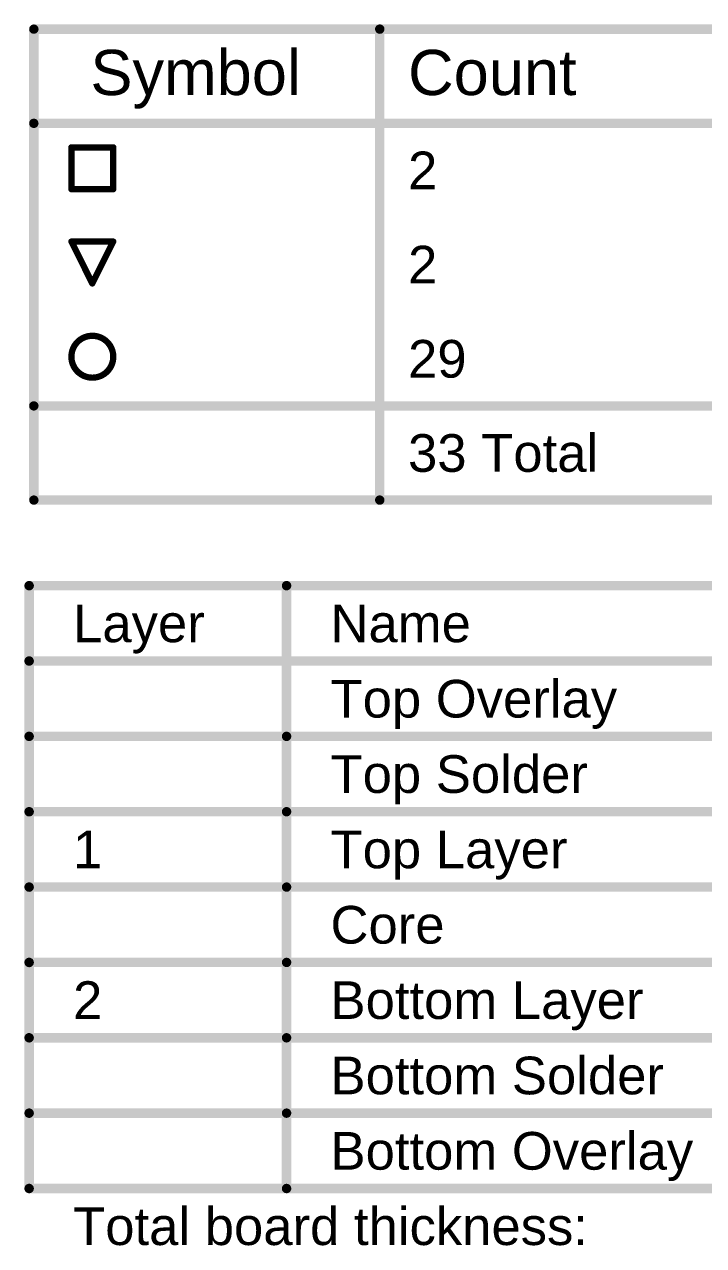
# Model space of a CAD drawing. Header units: inches. Extents: x 0 to 13.7, y 0 to 1.9.
# Drawn here: x 0.903 to 1.985, y 0.003 to 1.948 of the extents above; entities that cross this region are included whole.
import ezdxf

# ---------------------------------------------------------------- set-up
doc = ezdxf.new("R2010")
doc.units = ezdxf.units.IN
doc.header["$MEASUREMENT"] = 0
doc.layers.add('Drill Drawing', color=1, linetype='Continuous')
doc.layers.add('Fabrication', color=76, linetype='Continuous')
doc.styles.add('Arial', font='', dxfattribs={"height": 0.2})
doc.styles.get('Arial').set_extended_font_data('Arial')

msp = doc.modelspace()

# ---------------------------------------------------------------- linework, layer by layer
at = {"layer": 'Drill Drawing'}
for points in [[(0.918, 1.9403, 0.015, 0.015, 0), (13.7224, 1.9403, 0.015, 0.015, 0)], [(0.918, 1.1903, 0.015, 0.015, 0), (0.918, 1.9403, 0.015, 0.015, 0)], [(1.4689, 1.1903, 0.015, 0.015, 0), (1.4689, 1.9403, 0.015, 0.015, 0)], [(0.918, 1.7903, 0.015, 0.015, 0), (13.7224, 1.7903, 0.015, 0.015, 0)], [(0.9778, 1.752, 0.01, 0.01, 0), (1.0445, 1.752, 0.01, 0.01, 0)], [(0.9778, 1.6853, 0.01, 0.01, 0), (0.9778, 1.752, 0.01, 0.01, 0)], [(1.0445, 1.6853, 0.01, 0.01, 0), (1.0445, 1.752, 0.01, 0.01, 0)], [(0.9778, 1.6853, 0.01, 0.01, 0), (1.0445, 1.6853, 0.01, 0.01, 0)], [(0.9778, 1.602, 0.01, 0.01, 0), (1.0445, 1.602, 0.01, 0.01, 0)], [(0.9778, 1.602, 0.01, 0.01, 0), (1.0111, 1.5353, 0.01, 0.01, 0)], [(1.0111, 1.5353, 0.01, 0.01, 0), (1.0445, 1.602, 0.01, 0.01, 0)], [(0.918, 1.3403, 0.015, 0.015, 0), (13.7224, 1.3403, 0.015, 0.015, 0)], [(0.918, 1.1903, 0.015, 0.015, 0), (13.7224, 1.1903, 0.015, 0.015, 0)]]:
    msp.add_lwpolyline(points, format="xyseb", dxfattribs=at)
for points in [[(0.9143, 1.9403, 0.0075, 0.0075, 1), (0.9217, 1.9403, 0.0075, 0.0075, 1)], [(0.9143, 1.9403, 0.0075, 0.0075, 1), (0.9217, 1.9403, 0.0075, 0.0075, 1)], [(1.4651, 1.9403, 0.0075, 0.0075, 1), (1.4726, 1.9403, 0.0075, 0.0075, 1)], [(0.9143, 1.7903, 0.0075, 0.0075, 1), (0.9217, 1.7903, 0.0075, 0.0075, 1)], [(0.9753, 1.752, 0.005, 0.005, 1), (0.9803, 1.752, 0.005, 0.005, 1)], [(0.9753, 1.752, 0.005, 0.005, 1), (0.9803, 1.752, 0.005, 0.005, 1)], [(1.042, 1.752, 0.005, 0.005, 1), (1.047, 1.752, 0.005, 0.005, 1)], [(1.042, 1.752, 0.005, 0.005, 1), (1.047, 1.752, 0.005, 0.005, 1)], [(0.9753, 1.6853, 0.005, 0.005, 1), (0.9803, 1.6853, 0.005, 0.005, 1)], [(0.9753, 1.6853, 0.005, 0.005, 1), (0.9803, 1.6853, 0.005, 0.005, 1)], [(1.042, 1.6853, 0.005, 0.005, 1), (1.047, 1.6853, 0.005, 0.005, 1)], [(1.042, 1.6853, 0.005, 0.005, 1), (1.047, 1.6853, 0.005, 0.005, 1)], [(0.9753, 1.602, 0.005, 0.005, 1), (0.9803, 1.602, 0.005, 0.005, 1)], [(0.9753, 1.602, 0.005, 0.005, 1), (0.9803, 1.602, 0.005, 0.005, 1)], [(1.042, 1.602, 0.005, 0.005, 1), (1.047, 1.602, 0.005, 0.005, 1)], [(1.042, 1.602, 0.005, 0.005, 1), (1.047, 1.602, 0.005, 0.005, 1)], [(1.0086, 1.5353, 0.005, 0.005, 1), (1.0136, 1.5353, 0.005, 0.005, 1)], [(1.0086, 1.5353, 0.005, 0.005, 1), (1.0136, 1.5353, 0.005, 0.005, 1)], [(1.0445, 1.4186, 0.01, 0.01, 1), (0.9778, 1.4186, 0.01, 0.01, 1)], [(0.9753, 1.4186, 0.005, 0.005, 1), (0.9803, 1.4186, 0.005, 0.005, 1)], [(1.042, 1.4186, 0.005, 0.005, 1), (1.047, 1.4186, 0.005, 0.005, 1)], [(0.9143, 1.3403, 0.0075, 0.0075, 1), (0.9217, 1.3403, 0.0075, 0.0075, 1)], [(0.9143, 1.1903, 0.0075, 0.0075, 1), (0.9217, 1.1903, 0.0075, 0.0075, 1)], [(0.9143, 1.1903, 0.0075, 0.0075, 1), (0.9217, 1.1903, 0.0075, 0.0075, 1)], [(1.4651, 1.1903, 0.0075, 0.0075, 1), (1.4726, 1.1903, 0.0075, 0.0075, 1)]]:
    msp.add_lwpolyline(points, format="xyseb", close=True, dxfattribs=at)
at = {"layer": 'Fabrication'}
for points in [[(0.9105, 1.054, 0.015, 0.015, 0), (4.9195, 1.054, 0.015, 0.015, 0)], [(0.9105, 0.094, 0.015, 0.015, 0), (0.9105, 1.054, 0.015, 0.015, 0)], [(1.3204, 0.094, 0.015, 0.015, 0), (1.3204, 1.054, 0.015, 0.015, 0)], [(0.9105, 0.934, 0.015, 0.015, 0), (4.9195, 0.934, 0.015, 0.015, 0)], [(0.9105, 0.814, 0.015, 0.015, 0), (1.3204, 0.814, 0.015, 0.015, 0)], [(1.3204, 0.814, 0.015, 0.015, 0), (2.2502, 0.814, 0.015, 0.015, 0)], [(0.9105, 0.694, 0.015, 0.015, 0), (1.3204, 0.694, 0.015, 0.015, 0)], [(1.3204, 0.694, 0.015, 0.015, 0), (2.2502, 0.694, 0.015, 0.015, 0)], [(0.9105, 0.574, 0.015, 0.015, 0), (1.3204, 0.574, 0.015, 0.015, 0)], [(1.3204, 0.574, 0.015, 0.015, 0), (2.2502, 0.574, 0.015, 0.015, 0)], [(0.9105, 0.454, 0.015, 0.015, 0), (1.3204, 0.454, 0.015, 0.015, 0)], [(1.3204, 0.454, 0.015, 0.015, 0), (2.2502, 0.454, 0.015, 0.015, 0)], [(0.9105, 0.334, 0.015, 0.015, 0), (1.3204, 0.334, 0.015, 0.015, 0)], [(1.3204, 0.334, 0.015, 0.015, 0), (2.2502, 0.334, 0.015, 0.015, 0)], [(0.9105, 0.214, 0.015, 0.015, 0), (1.3204, 0.214, 0.015, 0.015, 0)], [(1.3204, 0.214, 0.015, 0.015, 0), (2.2502, 0.214, 0.015, 0.015, 0)], [(0.9105, 0.094, 0.015, 0.015, 0), (1.3204, 0.094, 0.015, 0.015, 0)], [(1.3204, 0.094, 0.015, 0.015, 0), (2.2502, 0.094, 0.015, 0.015, 0)]]:
    msp.add_lwpolyline(points, format="xyseb", dxfattribs=at)
for points in [[(0.9067, 1.054, 0.0075, 0.0075, 1), (0.9143, 1.054, 0.0075, 0.0075, 1)], [(0.9067, 1.054, 0.0075, 0.0075, 1), (0.9143, 1.054, 0.0075, 0.0075, 1)], [(1.3167, 1.054, 0.0075, 0.0075, 1), (1.3242, 1.054, 0.0075, 0.0075, 1)], [(0.9067, 0.934, 0.0075, 0.0075, 1), (0.9143, 0.934, 0.0075, 0.0075, 1)], [(0.9067, 0.814, 0.0075, 0.0075, 1), (0.9143, 0.814, 0.0075, 0.0075, 1)], [(1.3167, 0.814, 0.0075, 0.0075, 1), (1.3242, 0.814, 0.0075, 0.0075, 1)], [(1.3167, 0.814, 0.0075, 0.0075, 1), (1.3242, 0.814, 0.0075, 0.0075, 1)], [(0.9067, 0.694, 0.0075, 0.0075, 1), (0.9143, 0.694, 0.0075, 0.0075, 1)], [(1.3167, 0.694, 0.0075, 0.0075, 1), (1.3242, 0.694, 0.0075, 0.0075, 1)], [(1.3167, 0.694, 0.0075, 0.0075, 1), (1.3242, 0.694, 0.0075, 0.0075, 1)], [(0.9067, 0.574, 0.0075, 0.0075, 1), (0.9143, 0.574, 0.0075, 0.0075, 1)], [(1.3167, 0.574, 0.0075, 0.0075, 1), (1.3242, 0.574, 0.0075, 0.0075, 1)], [(1.3167, 0.574, 0.0075, 0.0075, 1), (1.3242, 0.574, 0.0075, 0.0075, 1)], [(0.9067, 0.454, 0.0075, 0.0075, 1), (0.9143, 0.454, 0.0075, 0.0075, 1)], [(1.3167, 0.454, 0.0075, 0.0075, 1), (1.3242, 0.454, 0.0075, 0.0075, 1)], [(1.3167, 0.454, 0.0075, 0.0075, 1), (1.3242, 0.454, 0.0075, 0.0075, 1)], [(0.9067, 0.334, 0.0075, 0.0075, 1), (0.9143, 0.334, 0.0075, 0.0075, 1)], [(1.3167, 0.334, 0.0075, 0.0075, 1), (1.3242, 0.334, 0.0075, 0.0075, 1)], [(1.3167, 0.334, 0.0075, 0.0075, 1), (1.3242, 0.334, 0.0075, 0.0075, 1)], [(0.9067, 0.214, 0.0075, 0.0075, 1), (0.9143, 0.214, 0.0075, 0.0075, 1)], [(1.3167, 0.214, 0.0075, 0.0075, 1), (1.3242, 0.214, 0.0075, 0.0075, 1)], [(1.3167, 0.214, 0.0075, 0.0075, 1), (1.3242, 0.214, 0.0075, 0.0075, 1)], [(0.9067, 0.094, 0.0075, 0.0075, 1), (0.9143, 0.094, 0.0075, 0.0075, 1)], [(0.9067, 0.094, 0.0075, 0.0075, 1), (0.9143, 0.094, 0.0075, 0.0075, 1)], [(1.3167, 0.094, 0.0075, 0.0075, 1), (1.3242, 0.094, 0.0075, 0.0075, 1)], [(1.3167, 0.094, 0.0075, 0.0075, 1), (1.3242, 0.094, 0.0075, 0.0075, 1)], [(1.3167, 0.094, 0.0075, 0.0075, 1), (1.3242, 0.094, 0.0075, 0.0075, 1)]]:
    msp.add_lwpolyline(points, format="xyseb", close=True, dxfattribs=at)

# ---------------------------------------------------------------- texts
at = {"layer": 'Drill Drawing', "style": 'Arial'}
for s, height, p in [('Symbol', 0.072, (1.008, 1.8353)), ('Count', 0.072, (1.5139, 1.8353)), ('2', 0.06, (1.5139, 1.6853)), ('2', 0.06, (1.5139, 1.5353)), ('29', 0.06, (1.5139, 1.3853)), ('33 Total', 0.06, (1.5139, 1.2353))]:
    msp.add_text(s, height=height, dxfattribs=at).set_placement(p)
at = {"layer": 'Fabrication', "style": 'Arial'}
for s, p in [('Layer', (0.9805, 0.964)), ('Name', (1.3904, 0.964)), ('Top Overlay', (1.3904, 0.844)), ('Top Solder', (1.3904, 0.724)), ('1', (0.9805, 0.604)), ('Top Layer', (1.3904, 0.604)), ('Core', (1.3904, 0.484)), ('2', (0.9805, 0.364)), ('Bottom Layer', (1.3904, 0.364)), ('Bottom Solder', (1.3904, 0.244)), ('Bottom Overlay', (1.3904, 0.124)), ('Total board thickness:', (0.9805, 0.004))]:
    msp.add_text(s, height=0.06, dxfattribs=at).set_placement(p)

doc.saveas('drawing.dxf')
